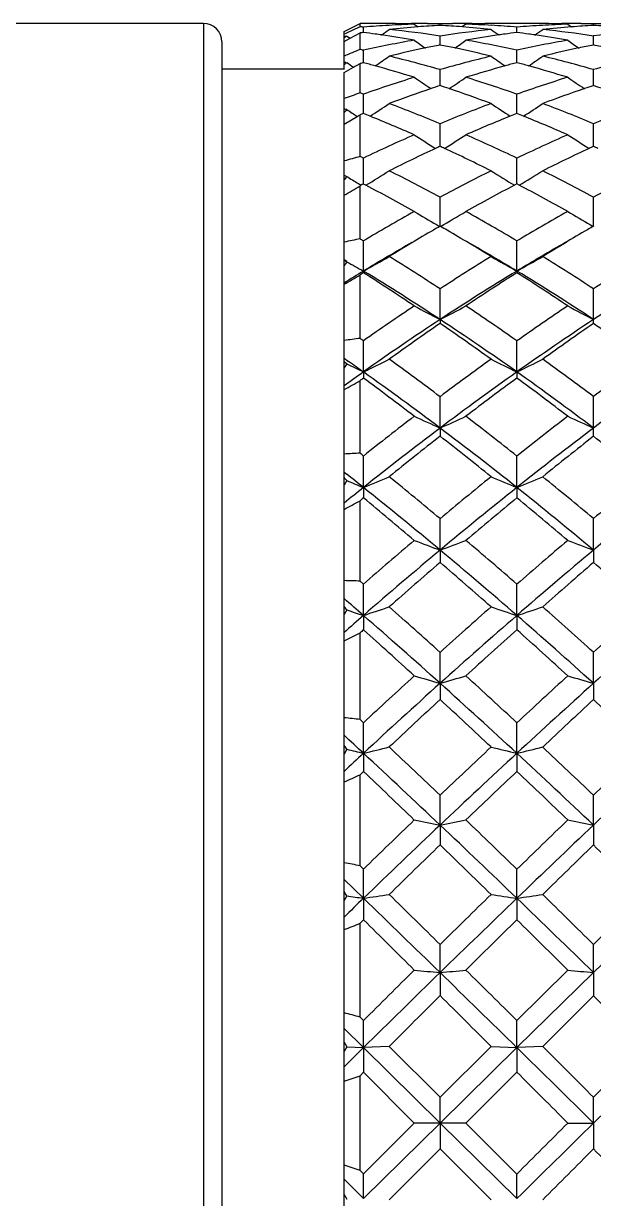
# Model space of a CAD drawing. Header units: millimetres. Extents: x 13495 to 14291, y -4366 to -3315.
# Drawn here: x 13902.962 to 13905.293, y -3555.797 to -3550.988 of the extents above; entities that cross this region are included whole.
import ezdxf

# ---------------------------------------------------------------- set-up
doc = ezdxf.new("R2010")
doc.units = ezdxf.units.MM
doc.header["$LTSCALE"] = 0.1
doc.layers.add('1', color=7, linetype='Continuous')

msp = doc.modelspace()

# ---------------------------------------------------------------- linework, layer by layer
at = {"layer": '1', "color": 7, "linetype": 'Continuous'}
for p, q in [((13903.698, -3550.988), (13902.348, -3550.988)), ((13903.698, -3550.988), (13903.698, -3559.988)), ((13904.273, -3551.0202), (13904.3384, -3550.988)), ((13904.3384, -3551.0017), (13904.3166, -3551.0119)), ((13904.4035, -3550.988), (13904.3384, -3550.988)), ((13904.3384, -3551.0017), (13904.3384, -3550.988)), ((13904.3525, -3551.025), (13904.3525, -3551.0029)), ((13904.5602, -3550.9908), (13904.5759, -3551.002)), ((13904.6145, -3550.988), (13904.6658, -3550.9883)), ((13904.6658, -3550.9883), (13904.7172, -3550.988)), ((13904.6658, -3550.9957), (13904.6658, -3550.9883)), ((13904.6658, -3550.9957), (13904.6658, -3550.9883)), ((13904.7714, -3550.9908), (13904.7558, -3551.002)), ((13905.0312, -3550.988), (13904.9285, -3550.988)), ((13904.9799, -3551.0249), (13904.9799, -3551.0029)), ((13905.1879, -3550.9908), (13905.2035, -3551.002)), ((13905.2423, -3550.988), (13905.2932, -3550.9883)), ((13905.2932, -3550.9883), (13905.344, -3550.988)), ((13905.2932, -3550.9957), (13905.2932, -3550.9883)), ((13904.273, -3551.0223), (13904.273, -3551.0202)), ((13904.273, -3551.1763), (13904.273, -3551.0223)), ((13904.2796, -3551.0292), (13904.273, -3551.0322)), ((13904.2843, -3551.0392), (13904.273, -3551.0467)), ((13904.273, -3551.0614), (13904.2974, -3551.0485)), ((13904.3166, -3551.0119), (13904.2796, -3551.0292)), ((13904.2843, -3551.0392), (13904.2974, -3551.0485)), ((13904.2974, -3551.0485), (13904.3384, -3551.0268)), ((13904.3384, -3551.0942), (13904.3384, -3551.0268)), ((13904.6658, -3551.0694), (13904.6658, -3551.0393)), ((13905.2932, -3551.0694), (13905.2932, -3551.0392)), ((13903.773, -3551.063), (13903.773, -3559.913)), ((13904.3525, -3551.1485), (13904.3525, -3551.0973)), ((13904.6658, -3551.076), (13904.6658, -3551.0694)), ((13904.6658, -3551.076), (13904.6658, -3551.0694)), ((13904.9799, -3551.1484), (13904.9799, -3551.0973)), ((13905.2932, -3551.076), (13905.2932, -3551.0694)), ((13905.2932, -3551.076), (13905.2932, -3551.0694)), ((13904.3123, -3551.1669), (13904.3384, -3551.1523)), ((13904.3384, -3551.2722), (13904.3384, -3551.1523)), ((13904.273, -3551.1755), (13903.773, -3551.1755)), ((13904.273, -3551.1888), (13904.3123, -3551.1669)), ((13904.273, -3551.9532), (13904.273, -3551.1888)), ((13904.6658, -3551.2421), (13904.6658, -3551.1768)), ((13905.2932, -3551.2422), (13905.2932, -3551.1767)), ((13904.3525, -3551.3491), (13904.3525, -3551.2772)), ((13904.9799, -3551.3491), (13904.9799, -3551.2773)), ((13904.273, -3551.3999), (13904.3272, -3551.3687)), ((13904.3272, -3551.3687), (13904.3384, -3551.3622)), ((13904.3384, -3551.5322), (13904.3384, -3551.3622)), ((13904.3525, -3551.3565), (13904.3525, -3551.3491)), ((13904.3525, -3551.3565), (13904.3525, -3551.3491)), ((13904.9799, -3551.3564), (13904.9799, -3551.3491)), ((13904.9799, -3551.3564), (13904.9799, -3551.3491)), ((13904.6658, -3551.4909), (13904.6658, -3551.3983)), ((13905.2932, -3551.491), (13905.2932, -3551.3982)), ((13904.3525, -3551.6449), (13904.3525, -3551.539)), ((13904.9799, -3551.6448), (13904.9799, -3551.5392)), ((13904.273, -3551.6093), (13904.2843, -3551.614)), ((13904.3297, -3551.642), (13904.3429, -3551.65)), ((13904.3384, -3551.8693), (13904.3384, -3551.6524)), ((13904.3621, -3551.65), (13904.3525, -3551.645)), ((13904.9799, -3551.6448), (13904.9702, -3551.6499)), ((13904.9799, -3551.6448), (13904.9702, -3551.6499)), ((13904.9896, -3551.6499), (13904.9799, -3551.6448)), ((13904.9896, -3551.65), (13904.9799, -3551.6448)), ((13904.6658, -3551.8175), (13904.6658, -3551.6993)), ((13905.2932, -3551.8176), (13905.2932, -3551.6992)), ((13904.6515, -3551.8112), (13904.664, -3551.8185)), ((13904.6658, -3551.8175), (13904.664, -3551.8185)), ((13904.6676, -3551.8185), (13904.6658, -3551.8175)), ((13905.2804, -3551.8121), (13905.2916, -3551.8186)), ((13905.2932, -3551.8176), (13905.2916, -3551.8186)), ((13905.2949, -3551.8186), (13905.2932, -3551.8176)), ((13904.3525, -3552.0011), (13904.3525, -3551.8778)), ((13904.9799, -3552.0011), (13904.9799, -3551.8779)), ((13904.273, -3551.9532), (13904.2844, -3551.96)), ((13904.273, -3559.0204), (13904.273, -3551.9557)), ((13904.273, -3551.9557), (13904.2843, -3551.963)), ((13904.3384, -3552.2767), (13904.3384, -3552.0172)), ((13904.3525, -3552.0011), (13904.3525, -3552.0082)), ((13904.9799, -3552.0011), (13904.9799, -3552.008)), ((13904.6658, -3552.1996), (13904.6658, -3552.0741)), ((13905.2932, -3552.1996), (13905.2932, -3552.0739)), ((13904.6658, -3552.1996), (13904.6658, -3552.2155)), ((13904.3525, -3552.4142), (13904.3525, -3552.2867)), ((13904.9799, -3552.4142), (13904.9799, -3552.2869)), ((13904.273, -3552.3581), (13904.2918, -3552.3713)), ((13904.273, -3552.3708), (13904.2843, -3552.3806)), ((13904.3384, -3552.7467), (13904.3384, -3552.4496)), ((13904.9799, -3552.4142), (13904.9799, -3552.4389)), ((13904.6658, -3552.6437), (13904.6658, -3552.5153)), ((13905.2932, -3552.6437), (13905.2932, -3552.5152)), ((13904.6658, -3552.6437), (13904.6658, -3552.6772)), ((13904.3525, -3552.8871), (13904.3525, -3552.758)), ((13904.9799, -3552.8871), (13904.9799, -3552.7582)), ((13904.273, -3552.8239), (13904.2841, -3552.8326)), ((13904.2843, -3552.8586), (13904.273, -3552.8772)), ((13904.3525, -3552.8871), (13904.3525, -3552.9294)), ((13904.9799, -3552.8871), (13904.9799, -3552.9292)), ((13904.3384, -3553.2701), (13904.3384, -3552.9412)), ((13904.6658, -3553.1431), (13904.6658, -3553.0144)), ((13905.2932, -3553.1431), (13905.2932, -3553.0142)), ((13904.6658, -3553.1431), (13904.6658, -3553.1937)), ((13905.2932, -3553.1431), (13905.2932, -3553.1939)), ((13904.3384, -3553.2701), (13904.3525, -3553.2825)), ((13904.3525, -3553.4106), (13904.3525, -3553.2825)), ((13904.9799, -3553.4106), (13904.9799, -3553.2827)), ((13904.2843, -3553.3879), (13904.273, -3553.4072)), ((13904.3525, -3553.4106), (13904.3525, -3553.4695)), ((13904.9799, -3553.4106), (13904.9799, -3553.4693)), ((13904.3384, -3553.8366), (13904.3384, -3553.4823)), ((13904.6658, -3553.6882), (13904.6658, -3553.5617)), ((13905.2932, -3553.6882), (13905.2932, -3553.5615)), ((13904.6658, -3553.6882), (13904.6658, -3553.7547)), ((13905.2932, -3553.6882), (13905.2932, -3553.755)), ((13904.3384, -3553.8366), (13904.3525, -3553.8498)), ((13904.3525, -3553.9746), (13904.3525, -3553.8498)), ((13904.9799, -3553.9746), (13904.9799, -3553.8501)), ((13904.2843, -3553.958), (13904.273, -3553.9777)), ((13904.3525, -3553.9746), (13904.3525, -3554.0489)), ((13904.9799, -3553.9746), (13904.9799, -3554.0487)), ((13904.3525, -3554.0489), (13904.3384, -3554.0624)), ((13904.3384, -3554.4352), (13904.3384, -3554.0624)), ((13904.6658, -3554.2683), (13904.6658, -3554.1464)), ((13905.2932, -3554.2683), (13905.2932, -3554.1462)), ((13904.6658, -3554.2683), (13904.6658, -3554.3496)), ((13905.2932, -3554.2683), (13905.2932, -3554.3498)), ((13904.3384, -3554.4352), (13904.3525, -3554.4491)), ((13904.3525, -3554.568), (13904.3525, -3554.4491)), ((13904.9799, -3554.568), (13904.9799, -3554.4493)), ((13904.273, -3554.4913), (13904.3525, -3554.568)), ((13904.2843, -3554.558), (13904.273, -3554.5776)), ((13904.3525, -3554.568), (13904.3525, -3554.6563)), ((13904.9799, -3554.568), (13904.9799, -3554.656)), ((13905.2932, -3554.757), (13905.4994, -3554.5524)), ((13905.2932, -3554.8722), (13905.6043, -3554.568)), ((13904.3525, -3554.6563), (13904.3384, -3554.6703)), ((13904.3384, -3555.0544), (13904.3384, -3554.6703)), ((13904.6658, -3554.8722), (13904.6658, -3554.7573)), ((13905.2932, -3554.8722), (13905.2932, -3554.757)), ((13904.6658, -3554.8722), (13904.6658, -3554.9666)), ((13904.9799, -3555.0688), (13905.1879, -3554.8618)), ((13904.9799, -3555.1794), (13905.2932, -3554.8722)), ((13905.2932, -3554.8722), (13905.2932, -3554.9668)), ((13905.2932, -3554.9668), (13905.0855, -3555.1741)), ((13904.3384, -3555.0544), (13904.3525, -3555.0686)), ((13904.3525, -3555.1794), (13904.3525, -3555.0686)), ((13904.9799, -3555.1794), (13904.9799, -3555.0688)), ((13904.273, -3555.101), (13904.3525, -3555.1794)), ((13904.273, -3555.1575), (13904.2843, -3555.176)), ((13904.2843, -3555.176), (13904.273, -3555.1952)), ((13904.273, -3555.2578), (13904.3525, -3555.1794)), ((13904.2843, -3555.176), (13904.3525, -3555.1794)), ((13904.4579, -3555.1741), (13904.3525, -3555.1794)), ((13904.3525, -3555.1794), (13904.3525, -3555.2799)), ((13904.3525, -3555.1794), (13904.6658, -3555.488)), ((13904.4579, -3555.1741), (13904.6658, -3555.3824)), ((13904.6658, -3555.3824), (13904.8743, -3555.1741)), ((13904.6658, -3555.488), (13904.9799, -3555.1794)), ((13904.8743, -3555.1741), (13904.9799, -3555.1794)), ((13905.0855, -3555.1741), (13904.9799, -3555.1794)), ((13904.9799, -3555.1794), (13904.9799, -3555.2796)), ((13904.3525, -3555.2799), (13904.3384, -3555.2941)), ((13904.5602, -3555.488), (13904.3525, -3555.2799)), ((13904.9799, -3555.2796), (13904.7714, -3555.488)), ((13904.3384, -3555.682), (13904.3384, -3555.2941)), ((13904.6658, -3555.488), (13904.6658, -3555.3824)), ((13905.2932, -3555.488), (13905.2932, -3555.3821)), ((13904.3525, -3555.6962), (13904.5602, -3555.488)), ((13904.3525, -3555.7967), (13904.6658, -3555.488)), ((13904.7714, -3555.488), (13904.5602, -3555.488)), ((13904.6658, -3555.488), (13904.9799, -3555.7967)), ((13904.6658, -3555.488), (13904.6658, -3555.5937)), ((13904.7714, -3555.488), (13904.9799, -3555.6965)), ((13905.1879, -3555.488), (13905.2932, -3555.488)), ((13905.2932, -3555.488), (13905.2932, -3555.594)), ((13904.6658, -3555.5937), (13904.4579, -3555.8019)), ((13904.8743, -3555.8019), (13904.6658, -3555.5937)), ((13904.273, -3555.7182), (13904.3525, -3555.7967)), ((13904.3384, -3555.682), (13904.3525, -3555.6962)), ((13904.3525, -3555.7967), (13904.3525, -3555.6962)), ((13904.9799, -3555.7967), (13904.9799, -3555.6965)), ((13904.273, -3555.7808), (13904.2843, -3555.8001))]:
    msp.add_line(p, q, dxfattribs=at)
for centre, radius, start, end in [((13903.698, -3551.063), 0.075, 0, 90), ((13904.1827, -3553.0152), 2.0195, 85.1759, 85.5787), ((13904.7168, -3555.4762), 4.4881, 93.3205, 94.656), ((13904.4035, -3555.4649), 4.4769, 89.3034, 89.9998), ((13904.7171, -3555.4801), 4.4921, 92.0009, 93.3205), ((13904.4033, -3555.4777), 4.4897, 88.6511, 89.3034), ((13904.9292, -3555.5026), 4.5146, 94.4892, 95.9931), ((13904.6144, -3555.4589), 4.4708, 90.6943, 91.3506), ((13904.403, -3555.4905), 4.5025, 87.9989, 88.6511), ((13904.6145, -3555.4682), 4.4802, 89.9999, 90.6943), ((13904.9289, -3555.4986), 4.5106, 93.3435, 94.489), ((13904.4009, -3555.5332), 4.5453, 85.5223, 86.659), ((13904.7172, -3555.4885), 4.5005, 89.3097, 90), ((13904.3989, -3555.5585), 4.5706, 84.0303, 85.5221), ((13904.9285, -3555.4912), 4.5032, 91.3447, 91.9994), ((13904.6136, -3555.5096), 4.5216, 86.6826, 88.0001), ((13904.7172, -3555.4907), 4.5027, 88.6553, 89.3097), ((13904.9285, -3555.4903), 4.5023, 90.6903, 91.3447), ((13904.9285, -3555.4882), 4.5002, 90, 90.6903), ((13904.6126, -3555.528), 4.5401, 85.359, 86.6824), ((13905.3481, -3555.5345), 4.5466, 93.3238, 94.6455), ((13905.0313, -3555.468), 4.48, 89.3057, 90.0001), ((13905.3458, -3555.4945), 4.5064, 92.0085, 93.3238), ((13905.0314, -3555.4585), 4.4705, 88.6494, 89.3057), ((13905.5628, -3555.5731), 4.5854, 94.4945, 95.9751), ((13905.2424, -3555.478), 4.49, 90.6966, 91.3488), ((13905.0316, -3555.4504), 4.4624, 87.9926, 88.6494), ((13905.2423, -3555.4652), 4.4772, 90.0002, 90.6966), ((13905.559, -3555.5257), 4.5377, 93.3583, 94.4938), ((13905.0332, -3555.4184), 4.4303, 85.4721, 86.6348), ((13904.6319, -3552.1596), 1.1731, 107.4299, 107.8126), ((13904.608, -3553.0274), 2.0186, 97.2713, 97.6763), ((13903.7555, -3555.6721), 4.6853, 82.0835, 82.6792), ((13905.3771, -3555.7538), 4.7679, 99.865, 102.4091), ((13903.7525, -3555.6938), 4.7072, 81.7687, 82.0837), ((13897.8593, -3541.8029), 11.3297, 305.42507, 305.62041), ((13903.7444, -3555.748), 4.762, 80.1359, 81.7661), ((13903.97, -3555.655), 4.6679, 81.4275, 84.0012), ((13910.8815, -3542.1327), 10.9358, 234.6875, 234.97786), ((13905.3582, -3555.6373), 4.6499, 95.973, 98.5629), ((13898.3571, -3541.998), 11.0995, 305.01669, 305.30267), ((13905.5801, -3555.7111), 4.7244, 98.2062, 99.8557), ((13903.9393, -3555.844), 4.8594, 77.635, 80.1402), ((13911.3407, -3541.9698), 11.117, 234.43214, 234.63113), ((13905.5749, -3555.6758), 4.6888, 97.8877, 98.2046), ((13905.572, -3555.6552), 4.668, 97.2878, 97.8879), ((13904.3936, -3555.6052), 4.6176, 82.0992, 82.706), ((13906.0309, -3555.8865), 4.9031, 99.9004, 102.3774), ((13904.3925, -3555.6137), 4.6262, 81.7782, 82.0993), ((13898.7245, -3542.1205), 10.9331, 305.37534, 305.57778), ((13904.3895, -3555.6334), 4.6461, 80.1059, 81.7771), ((13904.6082, -3555.573), 4.5852, 81.4078, 84.0246), ((13911.7214, -3541.8474), 11.2913, 234.64543, 234.92659), ((13905.9897, -3555.6342), 4.6475, 96.0555, 98.6186), ((13912.6856, -3571.3945), 21.9495, 112.35189, 112.53638), ((13903.866, -3553.2773), 2.2336, 77.4204, 77.792), ((13905.6067, -3555.8495), 4.8654, 101.8752, 103.6584), ((13905.597, -3555.804), 4.8188, 101.1416, 101.8732), ((13903.7205, -3555.88), 4.8961, 78.1477, 78.8678), ((13903.7055, -3555.9509), 4.9686, 76.3938, 78.1457), ((13906.2706, -3556.0137), 5.0335, 101.8944, 103.6176), ((13906.2512, -3555.9231), 4.9408, 101.1801, 101.891), ((13904.3831, -3555.6701), 4.6834, 78.0446, 78.7944), ((13905.5356, -3552.5637), 1.8898, 131.4633, 131.9181), ((13904.3505, -3552.1478), 1.0024, 94.0053, 94.4333), ((13910.408, -3542.3193), 10.7442, 235.25296, 235.43475), ((13904.9223, -3553.2958), 2.2215, 104.8606, 105.2385), ((13902.9923, -3556.2649), 5.294, 74.5755, 75.112), ((13897.9917, -3541.8713), 11.2863, 304.5988, 304.95408), ((13903.2201, -3556.2131), 5.2397, 73.9826, 76.3353), ((13906.09, -3556.1428), 5.1661, 103.6103, 106.0021), ((13911.2224, -3542.0229), 11.0944, 235.09735, 235.45875), ((13906.3128, -3556.1839), 5.2089, 104.8267, 105.3743), ((13903.672, -3556.085), 5.1069, 74.6024, 75.161), ((13898.834, -3542.1644), 10.9231, 304.54475, 304.91191), ((13903.898, -3556.0235), 5.0436, 73.9403, 76.3815), ((13906.7584, -3556.2528), 5.2833, 103.7867, 106.1012), ((13902.9619, -3556.3732), 5.4066, 72.8055, 74.5707), ((13906.3398, -3556.281), 5.3096, 105.3776, 107.1809), ((13903.6536, -3556.1508), 5.1752, 72.7545, 74.5992), ((13906.1612, -3556.3819), 5.4156, 107.1953, 109.5107), ((13910.7307, -3542.1884), 10.9285, 235.62408, 236.05767), ((13906.3957, -3556.4583), 5.4956, 108.3472, 108.756), ((13902.895, -3556.5867), 5.6303, 71.269, 71.6679), ((13898.5088, -3542.0503), 11.0946, 303.93904, 304.36605), ((13903.1238, -3556.5358), 5.5764, 70.5588, 72.8152), ((13906.8746, -3556.6401), 5.6877, 107.2512, 109.4585), ((13911.5712, -3541.8918), 11.2935, 235.58256, 236.00201), ((13907.1101, -3556.7023), 5.7545, 108.40525, 108.79358), ((13903.6235, -3556.2481), 5.277, 71.1307, 71.5543), ((13909.2818, -3565.442), 15.0074, 109.23239, 109.49673), ((13903.4624, -3553.7665), 2.6437, 70.3246, 70.65), ((13906.4245, -3556.542), 5.584, 108.7603, 110.6216), ((13902.8546, -3556.7044), 5.7548, 69.45368, 71.26468), ((13907.1557, -3556.8345), 5.8943, 108.79947, 110.56221), ((13904.1015, -3552.3611), 1.0369, 80.0582, 80.4769), ((13906.3734, -3553.2629), 2.8391, 137.3789, 137.7139), ((13904.2082, -3551.7502), 0.4168, 79.4842, 80.0059), ((13910.2295, -3542.3709), 10.7609, 236.4624, 236.7361), ((13898.1771, -3541.9128), 11.3076, 303.26562, 303.74118), ((13902.253, -3557.1734), 6.2589, 67.32524, 69.37362), ((13907.016, -3557.029), 6.1015, 110.54949, 112.65517), ((13911.0398, -3542.0676), 11.1149, 236.30957, 236.79345), ((13899.0111, -3542.2075), 10.948, 303.20831, 303.69965), ((13903.0153, -3556.8343), 5.8941, 67.26508, 69.43755), ((13907.7733, -3557.3016), 6.4032, 110.80027, 112.78731), ((13905.3127, -3553.7694), 2.5969, 111.699, 112.0354), ((13902.0032, -3557.2585), 6.3523, 68.03154, 68.2946), ((13901.9441, -3557.4031), 6.5085, 66.2994, 68.02487), ((13907.3087, -3557.2281), 6.3166, 111.90051, 113.68348), ((13907.2488, -3557.0806), 6.1574, 111.62204, 111.89518), ((13902.7721, -3556.9216), 5.9871, 68.07969, 68.36069), ((13902.7301, -3557.0245), 6.0982, 66.23224, 68.07455), ((13907.1672, -3557.3822), 6.4858, 113.70036, 115.7203), ((13910.5178, -3542.2284), 10.9731, 237.11703, 237.65894), ((13898.7238, -3542.0857), 11.1419, 302.33961, 302.87325), ((13902.0585, -3557.6278), 6.7532, 64.36792, 66.31421), ((13907.9981, -3557.8238), 6.9718, 113.77141, 115.65287), ((13911.348, -3541.9299), 11.3338, 237.07623, 237.60069), ((13907.4241, -3557.4889), 6.6018, 114.69594, 114.86968), ((13901.8167, -3557.692), 6.8243, 65.15541, 65.32338), ((13908.2596, -3557.9202), 7.0806, 114.76844, 114.92888), ((13902.6692, -3557.1648), 6.2511, 64.99834, 65.1803), ((13907.3791, -3562.401), 11.2861, 105.62964, 105.97428), ((13902.9109, -3554.5114), 3.3035, 64.1256, 64.3981), ((13907.4793, -3557.6063), 6.7316, 114.87542, 116.66932), ((13901.7392, -3557.8577), 7.0072, 63.42245, 65.14963), ((13908.3402, -3558.0915), 7.2698, 114.93595, 116.59629), ((13907.6298, -3554.2511), 4.2599, 141.7533, 141.9974), ((13909.9999, -3542.382), 10.8581, 238.23801, 238.51957), ((13898.4269, -3541.9244), 11.3936, 301.39412, 301.96011), ((13900.9364, -3558.6011), 7.845, 61.61528, 63.32813), ((13908.2521, -3558.3425), 7.5494, 116.57895, 118.36231), ((13910.7964, -3542.0807), 11.2034, 238.0894, 238.6652), ((13899.2511, -3542.2248), 11.0347, 301.33505, 301.91967), ((13901.859, -3558.0354), 7.207, 61.54242, 63.40457), ((13909.1903, -3558.8716), 8.1627, 116.88253, 118.51716), ((13892.9961, -3532.3254), 22.4094, 300.21364, 300.4071), ((13905.24, -3553.3532), 1.925, 117.7768, 117.9289), ((13906.4701, -3555.6915), 4.5671, 117.6237, 117.7601), ((13900.5538, -3558.9123), 8.2003, 60.75322, 62.32806), ((13908.6026, -3558.6047), 7.8463, 117.57771, 119.22777), ((13901.5174, -3558.2913), 7.4943, 60.67464, 62.39868), ((13908.5025, -3558.7981), 8.0693, 119.24566, 120.95037), ((13910.2608, -3542.198), 11.1301, 239.19111, 239.73656), ((13898.987, -3542.0537), 11.2969, 300.18843, 300.79955), ((13900.6159, -3559.1842), 8.5104, 59.15042, 60.77176), ((13909.5522, -3559.526), 8.9106, 119.32686, 120.87254), ((13911.0793, -3541.8933), 11.4896, 239.15164, 239.68794), ((13908.8059, -3558.966), 8.2608, 120.09142, 120.29595), ((13900.3356, -3559.301), 8.646, 59.72449, 59.93132), ((13909.8737, -3559.7006), 9.1171, 120.17098, 120.33593), ((13906.1605, -3560.7488), 9.0646, 101.59662, 102.01844), ((13902.1291, -3555.5648), 4.3055, 58.9085, 59.1282), ((13908.8917, -3559.1116), 8.4299, 120.30063, 121.73371), ((13900.2135, -3559.509), 8.8873, 58.36934, 59.72048), ((13909.9959, -3559.9076), 9.3575, 120.34141, 121.65153), ((13908.7085, -3559.1561), 8.3767, 119.7581, 121.33322), ((13900.4086, -3559.5455), 8.8213, 58.7876, 60.27255), ((13909.7929, -3559.9446), 9.2879, 119.77989, 121.2117), ((13909.5271, -3555.6398), 6.4036, 144.95772, 145.13268), ((13909.7239, -3542.3068), 11.0829, 240.60573, 241.00982), ((13898.7163, -3541.8282), 11.6299, 298.98841, 299.58365), ((13899.0928, -3560.6167), 10.1998, 56.88034, 58.26439), ((13909.9433, -3560.1712), 9.6651, 121.63235, 123.09553), ((13910.5157, -3541.9854), 11.4437, 240.4639, 241.06983), ((13899.5299, -3542.1404), 11.2666, 298.92958, 299.54495), ((13900.311, -3559.6873), 9.0987, 56.79922, 58.34883), ((13911.2351, -3561.1318), 10.8329, 121.96993, 123.26467), ((13908.8073, -3559.3195), 8.5676, 121.32973, 121.95374), ((13895.707, -3537.221), 17.1298, 300.00454, 300.25716), ((13906.5047, -3555.3846), 4.004, 122.5146, 122.7551), ((13898.8993, -3560.954), 10.4829, 56.62703, 58.65453), ((13898.5972, -3561.044), 10.7131, 56.17804, 57.50501), ((13910.0987, -3560.4471), 9.8761, 121.21835, 123.37417), ((13910.3753, -3560.5142), 10.073, 122.38658, 123.80203), ((13900.1492, -3559.9715), 9.3201, 56.5002, 58.78068), ((13899.89, -3560.0256), 9.4968, 56.09209, 57.59085), ((13911.3946, -3561.4154), 11.0525, 121.59352, 123.5065), ((13910.3014, -3560.7133), 10.3149, 123.82072, 125.22106), ((13909.9706, -3542.0224), 11.4767, 241.87337, 242.46947), ((13899.2772, -3541.8617), 11.658, 297.53069, 298.1176), ((13898.6244, -3561.3258), 11.0496, 54.88749, 56.19852), ((13911.7546, -3561.9132), 11.7712, 123.90813, 125.13674), ((13910.7795, -3541.6998), 11.8467, 241.8361, 242.41267), ((13910.476, -3561.0209), 10.5629, 123.37122, 125.43118), ((13898.4603, -3561.6215), 11.2818, 54.69812, 56.63), ((13911.9659, -3562.2805), 12.0892, 123.50109, 125.30094), ((13901.603, -3552.201), 3.6902, 359.7726, 0.0219), ((13910.7792, -3561.1106), 10.7933, 124.49987, 125.8505), ((13898.1354, -3561.7259), 11.5367, 54.25838, 55.52404), ((13912.3284, -3562.4183), 12.393, 124.58793, 125.76276), ((13899.6032, -3560.4484), 10.0077, 53.90225, 55.34999), ((13905.3039, -3559.8997), 7.6838, 97.21868, 97.70993), ((13900.9876, -3557.0307), 5.8162, 54.65148, 54.82219), ((13912.5468, -3557.6927), 9.8229, 147.26247, 147.38352), ((13909.4373, -3542.0039), 11.5857, 243.59094, 243.9671), ((13896.5886, -3563.3296), 13.3949, 54.57658, 54.8944), ((13899.0197, -3541.4954), 12.1515, 296.03118, 296.58548), ((13896.4434, -3563.4538), 13.6842, 53.06775, 54.14946), ((13912.3017, -3562.6827), 12.7154, 125.74119, 126.90717), ((13910.2186, -3541.6622), 11.9603, 243.45895, 244.02308), ((13899.8225, -3541.8289), 11.7749, 295.97639, 296.54933), ((13898.2117, -3561.9064), 11.762, 52.98166, 54.23857), ((13914.2932, -3564.4219), 14.9255, 126.09877, 127.08458), ((13910.6803, -3561.3112), 10.9178, 125.42166, 125.93488), ((13897.4917, -3540.4059), 13.8537, 299.30723, 299.61751), ((13907.4249, -3556.5928), 5.1665, 126.4898, 126.6852), ((13896.2006, -3563.871), 14.061, 52.98413, 54.56686), ((13913.5866, -3552.4153), 9.2341, 179.99306, 180.14792), ((13895.7603, -3564.0689), 14.4595, 52.51253, 53.54272), ((13912.4768, -3563.0028), 12.9739, 125.29902, 127.0171), ((13912.8608, -3563.1504), 13.2982, 126.34361, 127.46691), ((13898.0264, -3562.2349), 12.0332, 52.85048, 54.69995), ((13897.6712, -3562.3639), 12.3257, 52.42232, 53.63235), ((13914.4758, -3564.7615), 15.204, 125.69709, 127.15388), ((13912.7625, -3563.2901), 13.4778, 127.48663, 128.60789), ((13909.6766, -3541.5297), 12.1913, 245.18618, 245.73172), ((13899.5758, -3541.3539), 12.3842, 294.26835, 294.80547), ((13895.8095, -3564.2891), 14.7328, 51.50508, 52.53367), ((13914.9802, -3565.3214), 16.0573, 127.5775, 128.51981), ((13910.4745, -3541.1792), 12.5809, 245.15204, 245.6798), ((13912.9678, -3563.6549), 13.7902, 127.01461, 128.6631), ((13895.6203, -3564.6417), 15.0258, 51.47133, 52.98655), ((13915.2556, -3565.7926), 16.4968, 127.14972, 128.52773), ((13889.4547, -3552.647), 15.8385, 359.89008, 0.01208), ((13913.3895, -3563.8344), 14.1628, 128.02136, 129.09728), ((13895.1618, -3564.8434), 15.4384, 51.01516, 52.00367), ((13915.7963, -3566.0667), 17.0173, 128.11211, 129.00645), ((13897.3239, -3562.8129), 12.8933, 50.64774, 51.82286), ((13904.6502, -3559.5781), 6.8385, 92.61351, 93.1615), ((13899.2404, -3559.134), 8.1723, 51.27798, 51.40502), ((13892.6407, -3567.5279), 18.7489, 51.34223, 51.60933), ((13902.3929, -3554.6058), 2.5748, 42.7302, 43.0964), ((13909.1535, -3541.2707), 12.5694, 247.20795, 247.54493), ((13899.3202, -3540.71), 13.176, 292.45348, 292.95021), ((13892.4603, -3567.6076), 19.0246, 50.09121, 50.90294), ((13915.6993, -3566.2182), 17.2068, 128.98444, 129.88324), ((13909.9244, -3540.8937), 12.9726, 247.08976, 247.5952), ((13900.1123, -3541.0799), 12.7712, 292.40436, 292.9177), ((13895.3016, -3564.9227), 15.5449, 50.00234, 50.99454), ((13919.1691, -3569.5128), 21.5578, 129.35269, 130.06502), ((13913.2095, -3563.9598), 14.1793, 128.6562, 129.06856), ((13908.6929, -3558.1743), 6.8079, 129.60923, 129.76396), ((13892.1215, -3568.1736), 19.5774, 50.15171, 51.33599), ((13891.4412, -3568.5551), 20.2698, 49.66761, 50.43348), ((13915.9099, -3566.6151), 17.5477, 128.52621, 129.84941), ((13916.4632, -3566.8842), 18.0723, 129.45022, 130.31152), ((13895.0775, -3565.324), 15.8976, 50.01442, 51.47283), ((13894.5757, -3565.5617), 16.3654, 49.57519, 50.52495), ((13919.4022, -3569.9646), 21.9551, 128.93685, 129.98825), ((13898.8093, -3542.7504), 11.5941, 298.11549, 298.48211), ((13916.24, -3566.8602), 18.0462, 130.33186, 131.20258), ((13909.3968, -3540.4147), 13.5792, 249.13469, 249.61075), ((13899.8599, -3540.213), 13.7944, 290.38922, 290.85791), ((13891.6416, -3568.5796), 20.2955, 48.91272, 49.689), ((13920.0157, -3570.511), 22.8668, 130.42446, 131.11248), ((13910.1843, -3540.0157), 14.009, 249.10488, 249.56551), ((13916.5028, -3567.3264), 18.4737, 129.84747, 131.12521), ((13891.3985, -3569.0408), 20.7064, 49.01195, 50.15352), ((13920.4322, -3571.1944), 23.5592, 129.9853, 130.98722), ((13917.1132, -3567.6459), 19.0737, 130.73753, 131.5672), ((13890.7188, -3569.4018), 21.3828, 48.54696, 49.28807), ((13921.3045, -3571.7239), 24.4893, 130.82946, 131.47486), ((13894.2109, -3565.9894), 16.9276, 48.17417, 49.104), ((13904.1076, -3559.6359), 6.37, 87.9235, 88.51133), ((13886.0004, -3574.4318), 27.905, 48.87798, 49.09414), ((13901.3121, -3555.7374), 3.7887, 38.3264, 38.5988), ((13916.7711, -3567.6359), 18.8833, 131.12088, 131.44163), ((13908.8944, -3539.6515), 14.4894, 251.4474, 251.73178), ((13899.5944, -3538.9954), 15.1802, 288.26684, 288.6862), ((13885.3247, -3575.203), 28.9303, 48.04536, 48.87442), ((13885.9029, -3574.2987), 27.9655, 47.86108, 48.43311), ((13920.9309, -3571.5543), 24.2547, 131.45272, 132.11316), ((13921.2294, -3572.1127), 24.7752, 130.98613, 131.95557), ((13909.6559, -3539.2101), 14.9506, 251.34773, 251.77436), ((13900.3768, -3539.431), 14.718, 288.22531, 288.65861), ((13890.7654, -3569.7701), 21.6722, 47.90635, 49.01308), ((13891.0721, -3569.2291), 21.1593, 47.77078, 48.52586), ((13928.0262, -3578.5473), 33.7799, 131.82599, 132.29704), ((13928.4291, -3579.2976), 34.5124, 131.403, 132.09513), ((13899.8517, -3544.6163), 9.9366, 296.42077, 296.84213), ((13910.5203, -3560.328), 9.2239, 131.96487, 132.08318), ((13884.1495, -3575.9751), 30.2434, 47.55498, 48.08598), ((13922.0845, -3572.602), 25.6638, 131.79665, 132.42403), ((13890.0173, -3570.1911), 22.4388, 47.46155, 48.17814), ((13921.5002, -3572.1803), 25.1007, 132.44472, 133.09057), ((13921.8989, -3572.8583), 25.7773, 131.95415, 132.89766), ((13909.1528, -3537.9599), 16.3558, 253.69247, 254.0775), ((13900.1076, -3537.7101), 16.6156, 285.92235, 286.30142), ((13884.46, -3576.1658), 30.2244, 47.24085, 48.04661), ((13884.8557, -3575.4501), 29.5219, 47.02586, 47.57639), ((13928.9719, -3579.5788), 35.1793, 132.53806, 132.99945), ((13929.7998, -3580.8166), 36.5584, 132.09324, 132.75851), ((13909.9313, -3537.4695), 16.8688, 253.66835, 254.04097), ((13922.8532, -3573.44), 26.8009, 132.73503, 133.34332), ((13883.3435, -3576.8541), 31.436, 46.77154, 47.29082), ((13931.4569, -3581.9822), 38.4878, 132.8273, 133.25035), ((13889.7198, -3570.5172), 22.8801, 46.39663, 47.1055), ((13903.6162, -3559.9853), 6.191, 83.30096, 83.90929), ((13872.2917, -3588.4808), 47.1017, 47.1039, 47.23567), ((13899.7491, -3557.1454), 5.5431, 35.0996, 35.3005), ((13922.1463, -3573.1262), 26.142, 132.89531, 133.13343), ((13908.6802, -3535.9788), 18.5089, 256.26056, 256.47791), ((13899.8211, -3535.1305), 19.3812, 283.52102, 283.84165), ((13871.4207, -3589.4161), 48.3798, 46.59358, 47.10222), ((13872.8441, -3587.4462), 46.0597, 46.30021, 46.65697), ((13930.1572, -3580.8459), 36.9144, 133.22825, 133.67397), ((13930.7434, -3581.8378), 37.9489, 132.75779, 133.40708), ((13909.4338, -3535.4077), 19.0937, 256.18451, 256.51063), ((13900.5955, -3535.6971), 18.796, 283.48918, 283.82041), ((13883.771, -3576.9116), 31.2398, 46.45392, 47.24163), ((13884.2984, -3576.0465), 30.3382, 46.20921, 46.75017), ((13949.6636, -3600.3204), 64.0374, 133.603449, 133.85875), ((13951.0174, -3602.373), 66.3684, 133.177371, 133.54671), ((13900.7118, -3546.1737), 8.6824, 294.21552, 294.68906), ((13868.8035, -3591.405), 51.5675, 46.1004, 46.41982), ((13932.2852, -3582.8601), 39.6948, 133.46256, 133.87857), ((13882.525, -3577.7211), 32.6283, 46.00661, 46.51207), ((13930.6329, -3581.3417), 37.6015, 133.89947, 134.34034), ((13931.4439, -3582.5793), 38.9689, 133.40616, 134.04364), ((13908.9637, -3532.0374), 22.6426, 258.78573, 259.058), ((13900.2996, -3531.6836), 23.0029, 280.94173, 281.20978), ((13870.3997, -3590.4966), 49.8663, 46.09552, 46.59433), ((13871.3957, -3588.9565), 48.1523, 45.77661, 46.12175), ((13950.2777, -3600.9509), 64.9175, 133.993049, 134.248729), ((13953.0566, -3604.52), 69.3294, 133.545746, 133.904064), ((13909.7352, -3531.3477), 23.3471, 258.76869, 259.03223), ((13933.2059, -3583.8161), 41.0221, 134.08501, 134.49078), ((13868.0638, -3592.1739), 52.6345, 45.62428, 45.94093), ((13957.8568, -3608.4451), 75.427, 134.177212, 134.397621), ((13882.4803, -3577.7724), 32.6963, 45.2488, 45.75535), ((13903.1335, -3560.571), 6.253, 78.89028, 79.49963), ((13897.4298, -3558.9715), 8.1525, 32.77746, 32.92261), ((13931.5831, -3582.7241), 39.1698, 134.04266, 134.20453), ((13908.5275, -3526.0091), 28.8625, 261.54593, 261.68286), ((13899.9828, -3524.6752), 30.2105, 278.3165, 278.51853), ((13822.5334, -3639.1651), 117.6904, 45.743747, 45.956341), ((13830.6289, -3629.7061), 105.3508, 45.350685, 45.509449), ((13952.122, -3602.8413), 67.5585, 134.375604, 134.62349), ((13954.1973, -3605.7059), 70.9749, 133.90367, 134.256636), ((13909.2754, -3525.1105), 29.7691, 261.49823, 261.70369), ((13900.7516, -3525.5707), 29.304, 278.29627, 278.50496), ((13869.7205, -3591.2029), 50.8462, 45.60392, 46.096), ((13871.0558, -3589.3058), 48.6397, 45.25932, 45.60276), ((13809.3952, -3650.8593), 135.1736, 45.249515, 45.373351), ((13958.3787, -3608.9777), 76.1727, 134.509154, 134.729456), ((13867.037, -3593.2204), 54.1006, 45.15564, 45.46544), ((13901.4406, -3547.5053), 7.7288, 291.49832, 292.01972), ((13952.0365, -3602.7533), 67.4359, 134.750476, 134.999506), ((13954.8257, -3606.3517), 71.876, 134.25614, 134.605913), ((13908.8441, -3512.0688), 43.0069, 264.28329, 264.42466), ((13900.4211, -3511.3857), 43.6932, 275.57495, 275.71411), ((13821.1957, -3640.5389), 119.6078, 45.533609, 45.74406), ((13827.3506, -3633.0178), 110.0107, 45.117731, 45.270763), ((13909.6111, -3510.7455), 44.3375, 264.2745, 264.41135), ((13959.8263, -3610.4393), 78.2298, 134.838303, 135.053503), ((13810.4323, -3649.8194), 133.705, 45.06159, 45.187658), ((13867.8293, -3592.4337), 52.9841, 44.68605, 45.00223), ((13902.6272, -3561.3581), 6.5318, 74.81258, 75.40548), ((13820.7485, -3640.9951), 120.2467, 45.324229, 45.533804), ((13828.5598, -3631.8066), 108.2992, 44.884452, 45.03996), ((13814.1778, -3464.8485), 128.4459, 315.183505, 315.314143), ((13821.9783, -3471.2231), 118.4988, 314.675204, 314.887082), ((13807.6274, -3652.6261), 137.673, 44.87571, 44.998243), ((13902.0707, -3548.6493), 7.0211, 288.2806, 288.84292), ((13807.6495, -3458.3715), 137.6421, 315.001588, 315.124148), ((13820.7495, -3469.982), 120.2453, 314.466227, 314.675804), ((13828.5572, -3479.1674), 108.3025, 314.960263, 315.115767), ((13814.1919, -3646.1144), 128.4266, 44.686103, 44.81676), ((13902.0709, -3562.3264), 7.0207, 71.15707, 71.71941)]:
    msp.add_arc(centre, radius, start, end, dxfattribs=at)

doc.saveas('drawing.dxf')
